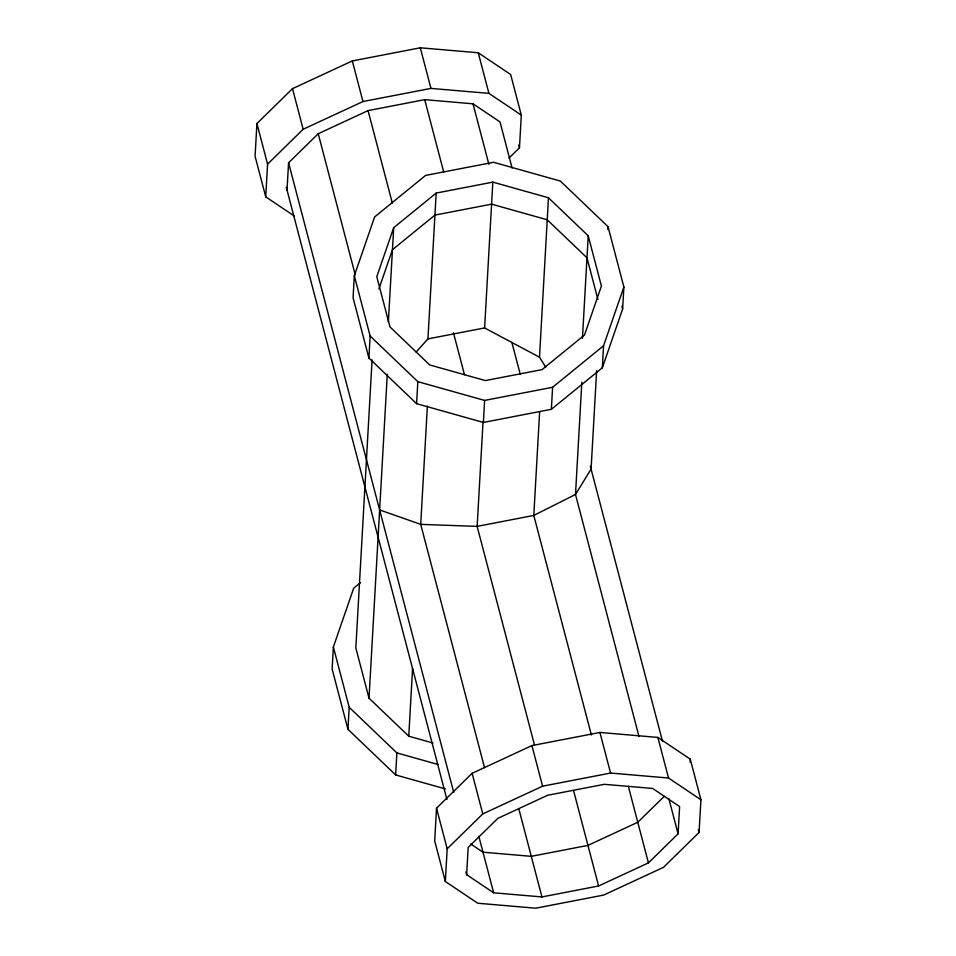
<?xml version="1.0" encoding="UTF-8"?>
<svg xmlns="http://www.w3.org/2000/svg" width="956" height="956" viewBox="0 0 956 956"><rect width="100%" height="100%" fill="white"/><g stroke="black" fill="none" stroke-linecap="round" stroke-linejoin="round"><path stroke-width="1.43" d="M508.998 158.063L519.466 147.81L521.307 115.114L510.659 74.508L478.263 52.771L420.305 47.8L352.31 60.933L292.512 88.657L256.925 123.539L255.073 156.234L265.732 196.84L294.52 216.164M265.732 196.84L267.572 164.145L256.925 123.539M287.027 190.029L288.569 162.783L318.229 133.721L368.06 110.609L424.715 99.663L473.017 103.81L500.012 121.926L512.105 168.041M360.46 582.682L353.672 588.215L333.369 646.997L332.126 669.009L347.948 729.297L395.641 774.946L445.377 788.915M354.317 275.734L353.075 297.746L368.897 358.034L416.589 403.671L483.377 422.444L551.361 409.299L602.328 367.785L622.631 309.003L623.874 286.991L608.052 226.703L560.359 181.054L493.571 162.293L425.587 175.426L374.621 216.952L354.317 275.734L370.139 336.022L368.897 358.034M347.948 729.297L349.191 707.285L333.369 646.997M372.087 359.803L355.835 647.929L369.016 698.179L408.762 736.204L433.02 743.027M388.363 322.1L393.693 227.683L436.175 193.088L492.83 182.13L548.481 197.773L588.227 235.809L601.408 286.047L584.498 335.03L542.016 369.637L485.361 380.584L429.698 364.941L389.964 326.904L376.784 276.666L393.693 227.683M369.016 698.179L387.288 374.262M395.641 774.946L396.883 752.922L349.191 707.285M416.589 403.671L417.832 381.659L370.139 336.022M416.147 352.035L427.941 338.89L436.175 193.088M408.762 736.204L412.586 668.244M427.38 406.169L420.712 524.366L484.537 767.68M436.534 808.19L434.693 840.886L445.341 881.492L477.737 903.229L535.695 908.2L603.69 895.067L663.488 867.343L699.075 832.461L700.927 799.766L690.268 759.16L657.871 737.423L599.914 732.451L531.93 745.584L472.121 773.308L436.534 808.19L447.181 848.797L445.341 881.492M545.756 367.259L539.495 357.197L484.608 327.944L492.83 182.13M483.043 421.751L477.14 526.386L534.368 744.545M483.377 422.444L484.608 400.421L552.604 387.288L603.571 345.761L623.874 286.991M466.636 874.68L468.177 847.434L497.837 818.36L547.668 795.261L604.335 784.314L652.625 788.449L679.62 806.577L678.091 833.823L648.431 862.886L598.599 885.985L541.933 896.943L493.643 892.796L466.636 874.68L465.907 871.872M539.495 357.197L548.481 197.773M539.614 412.287L533.795 515.439L591.405 735.045M551.361 409.299L552.604 387.288M582.443 338.328L588.227 235.809M581.834 382.161L575.5 494.455L638.955 736.335M596.64 370.677L591.083 469.073L575.5 494.455L533.795 515.439L477.14 526.386L420.712 524.366L379.64 509.93M607.885 229.631L608.052 226.703M602.328 367.785L603.571 345.761M690.101 762.135L690.268 759.16M378.923 288.891L392.45 249.707L434.932 215.1L491.587 204.154L547.238 219.796L586.984 257.821L597.906 299.455M267.572 164.145L303.16 129.263L362.969 101.539L430.953 88.406L488.91 93.365L521.307 115.114M447.181 848.797L482.78 813.915L542.578 786.191L610.573 773.057L668.531 778.017L700.927 799.766M664.265 796.336L637.772 822.28L587.94 845.391L531.285 856.337L482.983 852.19L470.711 843.957M427.941 338.89L484.608 327.944M417.832 381.659L484.608 400.421M396.883 752.922L438.087 764.501M621.878 306.135L622.631 309.003M518.726 145.013L519.466 147.81M698.346 829.653L699.075 832.461M590.33 466.193L662.544 741.474M478.263 52.771L488.91 93.365M657.871 737.423L668.531 778.017M668.901 798.822L678.091 833.823M473.017 103.81L488.875 164.277M511.878 342.368L520.184 374.047M628.331 786.286L648.431 862.886M420.305 47.8L430.953 88.406M599.914 732.451L610.573 773.057M424.715 99.663L443.668 171.901M453.467 332.819L464.461 374.716M573.54 790.481L598.599 885.985M368.06 110.609L392.319 203.078M352.31 60.933L362.969 101.539M531.93 745.584L542.578 786.191M518.773 808.657L541.933 896.943M318.229 133.721L355.238 274.814M292.512 88.657L303.16 129.263M472.121 773.308L482.78 813.915M478.837 836.357L493.643 892.796M288.569 162.783L453.742 792.416M286.286 187.233L446.918 799.479"/></g></svg>
